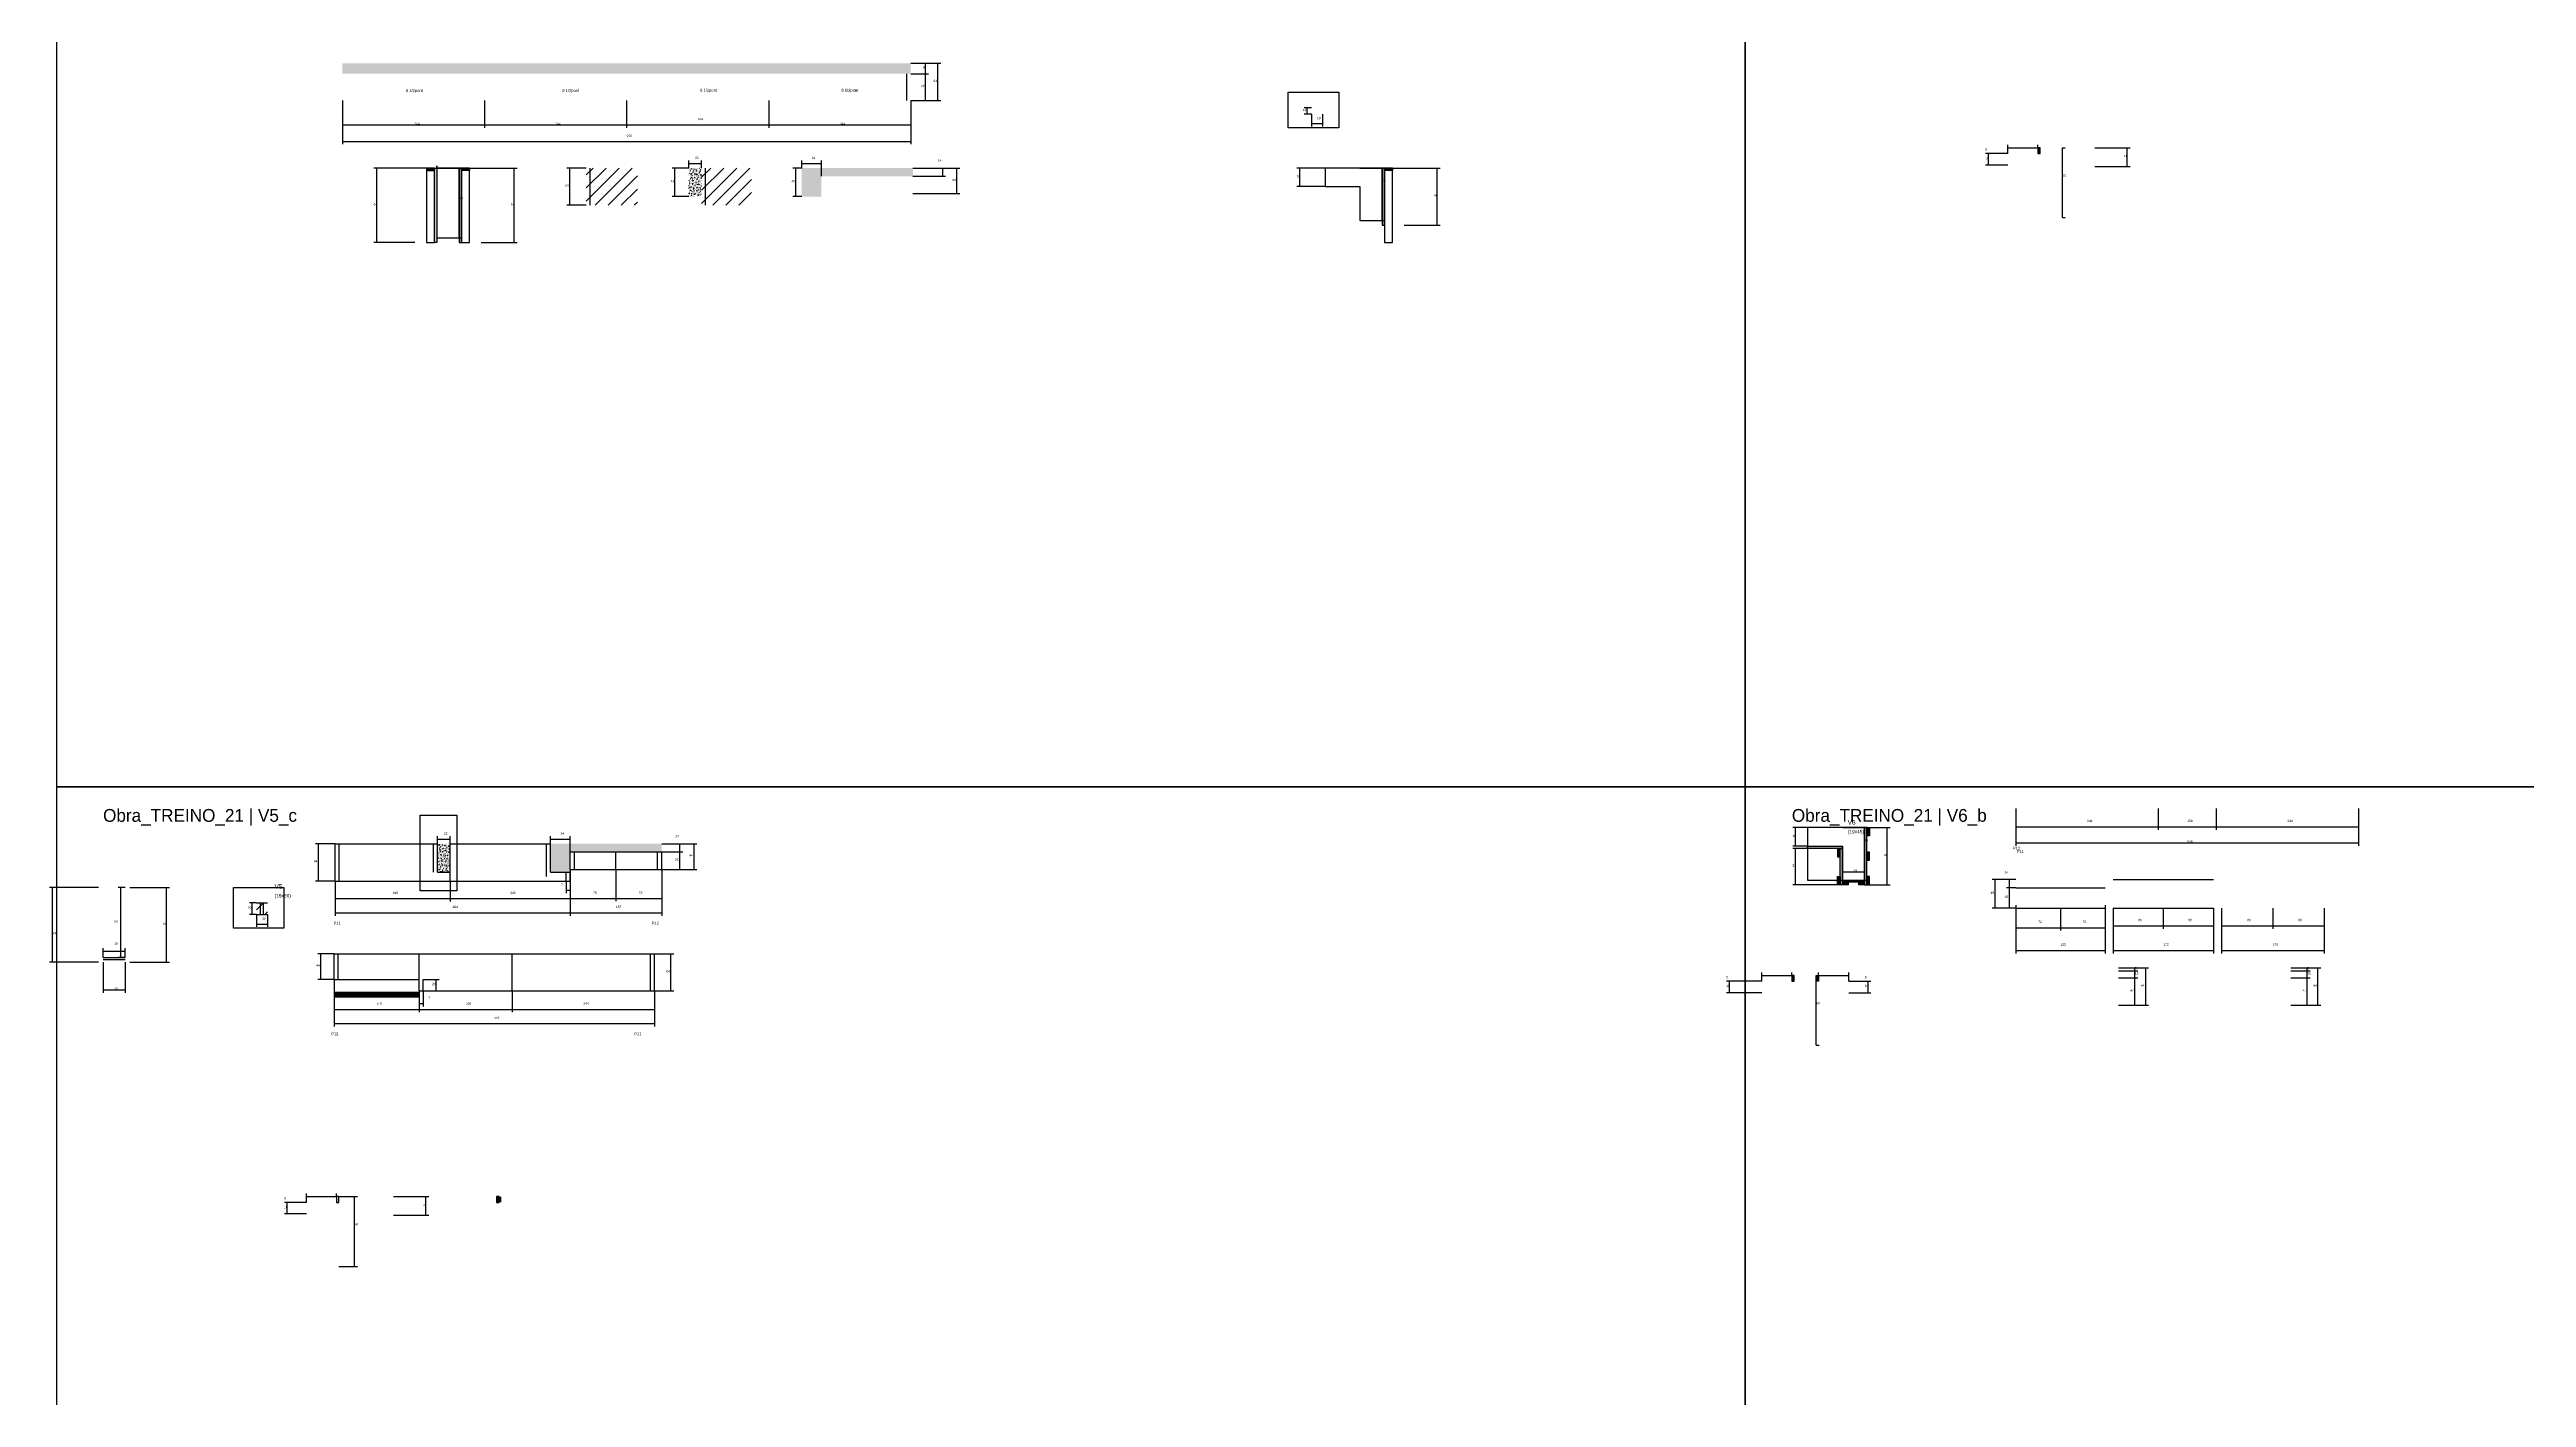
# Model space of a CAD drawing. Header units: metres. Extents: x -41 to 34840, y -36000 to 1848.
# Drawn here: x -12 to 4241, y -24448 to -22134 of the extents above; entities that cross this region are included whole.
import ezdxf

# ---------------------------------------------------------------- set-up
doc = ezdxf.new("R2010")
doc.units = ezdxf.units.M
for name, color, linetype in [('00 - FELIPE', 7, 'Continuous'), ('CELL_BORDER', 8, 'Continuous'), ('CONCRETO', 251, 'Continuous'), ('COTA', 4, 'Continuous'), ('Cota Seção (2x)', 4, 'Continuous'), ('Hachura', 253, 'Continuous'), ('LABEL_ID', 3, 'Continuous'), ('Madeira', 126, 'Continuous'), ('NOMENCLATURA', 7, 'Continuous'), ('Painéis', 200, 'Continuous'), ('SARR_2.2x7', 40, 'Continuous'), ('Texto Seção', 7, 'Continuous')]:
    doc.layers.add(name, color=color, linetype=linetype)

msp = doc.modelspace()

# ---------------------------------------------------------------- hatches: boundary and pattern name
at = {"layer": 'COTA'}
h = msp.add_hatch(dxfattribs=at)
h.set_pattern_fill('AR-CONC', scale=0.03)
h.paths.add_polyline_path([(1467, -22175.5), (1467, -22157.5), (491, -22157.5), (491, -22175.5)])
h = msp.add_hatch(dxfattribs=at)
h.set_pattern_fill('AR-CONC', scale=0.03)
h.paths.add_polyline_path([(1085.7, -22386.4), (1107.7, -22386.4), (1107.7, -22337.4), (1085.7, -22337.4)])
h = msp.add_hatch(dxfattribs=at)
h.set_pattern_fill('AR-CONC', scale=0.03)
h.paths.add_polyline_path([(1313.7, -22351.4), (1470.7, -22351.4), (1470.7, -22337.4), (1279.7, -22337.4), (1279.7, -22386.4), (1313.7, -22386.4), (1313.7, -22381.4)])
h = msp.add_hatch(dxfattribs=at)
h.set_pattern_fill('AR-CONC', scale=0.03)
h.paths.add_polyline_path([(654.3, -23546.7), (676.3, -23546.7), (676.3, -23497.7), (654.3, -23497.7)])
h = msp.add_hatch(dxfattribs=at)
h.set_pattern_fill('AR-CONC', scale=0.03)
h.paths.add_polyline_path([(882.3, -23511.7), (1039.3, -23511.7), (1039.3, -23497.7), (848.3, -23497.7), (848.3, -23546.7), (882.3, -23546.7), (882.3, -23541.7)])
at = {"layer": 'Hachura'}
h = msp.add_hatch(color=8, dxfattribs=at)
h.dxf.hatch_style = 1
h.paths.add_polyline_path([(3406.6, -22302.5), (3402.6, -22302.5), (3402.6, -22302.5), (3402.6, -22312.5), (3402.6, -22312.5), (3406.6, -22312.5), (3406.6, -22312.5), (3406.6, -22302.5)])
h = msp.add_hatch(dxfattribs=at)
h.set_pattern_fill('ANSI31', scale=0.5)
h.paths.add_polyline_path([(635.4, -22337.4), (635.4, -22341.8), (635.4, -22341.8), (649.4, -22341.8), (649.4, -22341.8), (649.4, -22337.4), (649.4, -22337.4), (635.4, -22337.4)])
h = msp.add_hatch(color=8, dxfattribs=at)
h.dxf.hatch_style = 1
h.paths.add_polyline_path([(649.4, -22337.4), (653.4, -22337.4), (653.4, -22337.4), (653.4, -22465.4), (653.4, -22465.4), (649.4, -22465.4), (649.4, -22465.4), (649.4, -22337.4)])
h = msp.add_hatch(color=8, dxfattribs=at)
h.dxf.hatch_style = 1
h.paths.add_polyline_path([(695.4, -22337.4), (691.4, -22337.4), (691.4, -22337.4), (691.4, -22465.4), (691.4, -22465.4), (695.4, -22465.4), (695.4, -22465.4), (695.4, -22337.4)])
h = msp.add_hatch(dxfattribs=at)
h.set_pattern_fill('ANSI31', scale=0.5)
h.paths.add_polyline_path([(709.4, -22337.4), (709.4, -22341.8), (709.4, -22341.8), (695.4, -22341.8), (695.4, -22341.8), (695.4, -22337.4), (695.4, -22337.4), (709.4, -22337.4)])
h = msp.add_hatch(dxfattribs=at)
h.set_pattern_fill('ANSI31', scale=5)
h.paths.add_polyline_path([(909.7, -22401.4), (997.7, -22401.4), (997.7, -22337.4), (909.7, -22337.4)])
h = msp.add_hatch(dxfattribs=at)
h.set_pattern_fill('ANSI31', scale=5)
h.paths.add_polyline_path([(1193.7, -22337.4), (1107.7, -22337.4), (1107.7, -22401.4), (1193.7, -22401.4)])
h = msp.add_hatch(color=8, dxfattribs=at)
h.dxf.hatch_style = 1
h.paths.add_polyline_path([(2280.4, -22337.4), (2276.4, -22337.4), (2276.4, -22337.4), (2276.4, -22435.4), (2276.4, -22435.4), (2280.4, -22435.4), (2280.4, -22435.4), (2280.4, -22337.4)])
h = msp.add_hatch(dxfattribs=at)
h.set_pattern_fill('ANSI31', scale=0.5)
h.paths.add_polyline_path([(2294.4, -22337.4), (2294.4, -22341.8), (2294.4, -22341.8), (2280.4, -22341.8), (2280.4, -22341.8), (2280.4, -22337.4), (2280.4, -22337.4), (2294.4, -22337.4)])
h = msp.add_hatch(color=8, dxfattribs=at)
h.dxf.hatch_style = 1
h.paths.add_polyline_path([(3108.9, -23470), (3104.9, -23470), (3104.9, -23470), (3104.9, -23568), (3104.9, -23568), (3108.9, -23568), (3108.9, -23568), (3108.9, -23470)])
h = msp.add_hatch(dxfattribs=at)
h.set_pattern_fill('ANSI31', scale=0.5)
h.paths.add_polyline_path([(3108.9, -23470), (3113.3, -23470), (3113.3, -23470), (3113.3, -23484), (3113.3, -23484), (3108.9, -23484), (3108.9, -23484), (3108.9, -23470)])
h = msp.add_hatch(color=8, dxfattribs=at)
h.dxf.hatch_style = 1
h.paths.add_polyline_path([(3006.9, -23506), (3006.9, -23502), (3006.9, -23502), (3066.9, -23502), (3066.9, -23502), (3066.9, -23506), (3066.9, -23506), (3006.9, -23506)])
h = msp.add_hatch(dxfattribs=at)
h.set_pattern_fill('ANSI31', scale=0.5)
h.paths.add_polyline_path([(3062.9, -23506), (3058.5, -23506), (3058.5, -23506), (3058.5, -23520), (3058.5, -23520), (3062.9, -23520), (3062.9, -23520), (3062.9, -23506)])
h = msp.add_hatch(color=8, dxfattribs=at)
h.dxf.hatch_style = 1
h.paths.add_polyline_path([(3062.9, -23506), (3066.9, -23506), (3066.9, -23506), (3066.9, -23568), (3066.9, -23568), (3062.9, -23568), (3062.9, -23568), (3062.9, -23506)])
h = msp.add_hatch(dxfattribs=at)
h.set_pattern_fill('ANSI31', scale=0.5)
h.paths.add_polyline_path([(3108.9, -23526), (3113.3, -23526), (3113.3, -23526), (3113.3, -23512), (3113.3, -23512), (3108.9, -23512), (3108.9, -23512), (3108.9, -23526)])
h = msp.add_hatch(dxfattribs=at)
h.set_pattern_fill('ANSI31', scale=0.5)
h.paths.add_polyline_path([(3062.9, -23568), (3058.5, -23568), (3058.5, -23568), (3058.5, -23554), (3058.5, -23554), (3062.9, -23554), (3062.9, -23554), (3062.9, -23568)])
h = msp.add_hatch(color=8, dxfattribs=at)
h.dxf.hatch_style = 1
h.paths.add_polyline_path([(3066.9, -23563.6), (3066.9, -23560), (3066.9, -23560), (3104.9, -23560), (3104.9, -23560), (3104.9, -23563.6), (3104.9, -23563.6), (3066.9, -23563.6)])
h = msp.add_hatch(dxfattribs=at)
h.set_pattern_fill('ANSI31', scale=0.5)
h.paths.add_polyline_path([(3066.9, -23568), (3066.9, -23563.6), (3066.9, -23563.6), (3076.9, -23563.6), (3076.9, -23563.6), (3076.9, -23568), (3076.9, -23568), (3066.9, -23568)])
h = msp.add_hatch(dxfattribs=at)
h.set_pattern_fill('ANSI31', scale=0.5)
h.paths.add_polyline_path([(3094.9, -23568), (3094.9, -23563.6), (3094.9, -23563.6), (3104.9, -23563.6), (3104.9, -23563.6), (3104.9, -23568), (3104.9, -23568), (3094.9, -23568)])
h = msp.add_hatch(dxfattribs=at)
h.set_pattern_fill('ANSI31', scale=0.5)
h.paths.add_polyline_path([(3108.9, -23568), (3113.3, -23568), (3113.3, -23568), (3113.3, -23554), (3113.3, -23554), (3108.9, -23554), (3108.9, -23554), (3108.9, -23568)])
h = msp.add_hatch(dxfattribs=at)
h.set_pattern_fill('ANSI31', scale=5)
h.paths.add_polyline_path([(343.6, -23619.4), (362.6, -23619.4), (362.6, -23599.4), (343.6, -23599.4)])
h = msp.add_hatch(color=8, dxfattribs=at)
h.dxf.hatch_style = 1
h.paths.add_polyline_path([(2984, -23723.7), (2980, -23723.7), (2980, -23723.7), (2980, -23733.7), (2980, -23733.7), (2984, -23733.7), (2984, -23733.7), (2984, -23723.7)])
h = msp.add_hatch(color=8, dxfattribs=at)
h.dxf.hatch_style = 1
h.paths.add_polyline_path([(3022, -23723.7), (3026, -23723.7), (3026, -23723.7), (3026, -23733.7), (3026, -23733.7), (3022, -23733.7), (3022, -23733.7), (3022, -23723.7)])
h = msp.add_hatch(dxfattribs=at)
h.set_pattern_fill('ANSI31', scale=0.5)
h.paths.add_polyline_path([(760.2, -24103.4), (755.8, -24103.4), (755.8, -24103.4), (755.8, -24113.4), (755.8, -24113.4), (760.2, -24113.4), (760.2, -24113.4), (760.2, -24103.4)])
h = msp.add_hatch(color=8, dxfattribs=at)
h.dxf.hatch_style = 1
h.paths.add_polyline_path([(764.2, -24103.4), (760.2, -24103.4), (760.2, -24103.4), (760.2, -24113.4), (760.2, -24113.4), (764.2, -24113.4), (764.2, -24113.4), (764.2, -24103.4)])

# ---------------------------------------------------------------- linework, layer by layer
for points in [[(2115.3, -22207.4), (2201.8, -22207.4), (2201.8, -22268.2), (2115.3, -22268.2)], [(303.9, -23572.7), (390.4, -23572.7), (390.4, -23642.5), (303.9, -23642.5)]]:
    msp.add_lwpolyline(points, close=True)
at = {"layer": '00 - FELIPE'}
msp.add_lwpolyline([(624.8, -23448.6), (687.7, -23448.6), (687.7, -23578.6), (624.8, -23578.6)], close=True, dxfattribs=at)
at = {"layer": 'CELL_BORDER'}
for points in [[(0, -23400), (2900, -23400), (2900, -21600), (0, -21600)], [(2900, -23400), (5800, -23400), (5800, -21600), (2900, -21600)], [(0, -25200), (2900, -25200), (2900, -23400), (0, -23400)], [(2900, -25200), (5800, -25200), (5800, -23400), (2900, -23400)]]:
    msp.add_lwpolyline(points, close=True, dxfattribs=at)
at = {"layer": 'CONCRETO'}
for points in [[(691.4, -22357.4), (691.4, -22337.4), (653.4, -22337.4), (653.4, -22333.4), (653.4, -22333.4), (653.4, -22457.4), (691.4, -22457.4), (691.4, -22357.4)], [(2276.4, -22357.4), (2276.4, -22337.4), (2178.4, -22337.4), (2178.4, -22369.4), (2238.4, -22369.4), (2238.4, -22427.4), (2276.4, -22427.4), (2276.4, -22357.4)], [(3104.9, -23490), (3104.9, -23470), (3006.9, -23470), (3006.9, -23502), (3066.9, -23502), (3066.9, -23560), (3104.9, -23560), (3104.9, -23490)], [(3006.9, -23560), (3104.9, -23560), (3104.9, -23470), (3006.9, -23470)]]:
    msp.add_lwpolyline(points, close=True, dxfattribs=at)
at = {"layer": 'COTA'}
for p, q in [((1467, -22157.5), (1497.2, -22157.5)), ((1467, -22157.5), (1518.6, -22157.5)), ((1492.2, -22175.5), (1492.2, -22157.5)), ((1513.6, -22221.5), (1513.6, -22157.5)), ((1467, -22175.5), (1497.2, -22175.5)), ((1467, -22175.5), (1497.2, -22175.5)), ((1492.2, -22221.5), (1492.2, -22175.5)), ((491, -22221.5), (491, -22268.3)), ((491, -22221.5), (491, -22296.7)), ((735, -22221.5), (735, -22268.3)), ((735, -22221.5), (735, -22268.3)), ((979, -22221.5), (979, -22268.3)), ((979, -22221.5), (979, -22268.3)), ((1223, -22221.5), (1223, -22268.3)), ((1223, -22221.5), (1223, -22268.3)), ((1467, -22221.5), (1467, -22268.3)), ((1467, -22221.5), (1497.2, -22221.5)), ((1467, -22221.5), (1467, -22296.7)), ((1467, -22221.5), (1518.6, -22221.5)), ((2155, -22234.1), (2142.6, -22234.1)), ((2155, -22245.1), (2142.6, -22245.1)), ((2147.6, -22245.1), (2147.6, -22234.1)), ((2155, -22245.1), (2155, -22266.2)), ((2174, -22245.1), (2174, -22266.2)), ((491, -22263.3), (735, -22263.3)), ((735, -22263.3), (979, -22263.3)), ((979, -22263.3), (1223, -22263.3)), ((1223, -22263.3), (1467, -22263.3)), ((2155, -22261.2), (2174, -22261.2)), ((491, -22291.7), (1467, -22291.7)), ((1085.7, -22337.4), (1085.7, -22324.4)), ((1085.7, -22329.4), (1107.7, -22329.4)), ((1107.7, -22337.4), (1107.7, -22324.4)), ((1279.7, -22337.4), (1279.7, -22324.4)), ((1279.7, -22329.4), (1313.7, -22329.4)), ((1313.7, -22351.4), (1313.7, -22324.4)), ((3351, -22312.5), (3312.8, -22312.5)), ((3317.8, -22332.5), (3317.8, -22312.5)), ((3351, -22312.5), (3351, -22297.5)), ((3351, -22302.5), (3402.6, -22302.5)), ((3402.6, -22302.5), (3402.6, -22297.5)), ((3500.2, -22302.5), (3560.9, -22302.5)), ((3555.9, -22334.5), (3555.9, -22302.5)), ((635.4, -22337.4), (545.1, -22337.4)), ((550.1, -22465.4), (550.1, -22337.4)), ((709.4, -22337.4), (790.9, -22337.4)), ((785.9, -22465.4), (785.9, -22337.4)), ((909.7, -22337.4), (876.4, -22337.4)), ((881.4, -22401.4), (881.4, -22337.4)), ((1085.7, -22337.4), (1057.1, -22337.4)), ((1062.1, -22386.4), (1062.1, -22337.4)), ((1279.7, -22337.4), (1264.6, -22337.4)), ((1269.6, -22386.4), (1269.6, -22337.4)), ((1470.7, -22337.4), (1526.8, -22337.4)), ((1470.7, -22337.4), (1551.1, -22337.4)), ((1470.7, -22351.4), (1526.8, -22351.4)), ((1521.8, -22351.4), (1521.8, -22337.4)), ((1546.1, -22381.4), (1546.1, -22337.4)), ((2178.4, -22337.4), (2130.1, -22337.4)), ((2178.4, -22369.4), (2130.1, -22369.4)), ((2135.1, -22369.4), (2135.1, -22337.4)), ((2294.4, -22337.4), (2375.9, -22337.4)), ((2370.9, -22435.4), (2370.9, -22337.4)), ((3351, -22332.5), (3312.8, -22332.5)), ((3500.2, -22334.5), (3560.9, -22334.5)), ((909.7, -22401.4), (876.4, -22401.4)), ((1085.7, -22386.4), (1057.1, -22386.4)), ((1279.7, -22386.4), (1264.6, -22386.4)), ((1470.7, -22381.4), (1551.1, -22381.4)), ((2314.4, -22435.4), (2375.9, -22435.4)), ((615.4, -22465.4), (545.1, -22465.4)), ((729.4, -22465.4), (790.9, -22465.4)), ((3006.9, -23470), (2981.5, -23470)), ((2986.5, -23502), (2986.5, -23470)), ((3113.3, -23470), (3148.6, -23470)), ((3143.6, -23568), (3143.6, -23470)), ((3364.9, -23437), (3364.9, -23473.5)), ((3364.9, -23452), (3364.9, -23501.3)), ((3364.9, -23468.5), (3608.9, -23468.5)), ((3608.9, -23437), (3608.9, -23473.5)), ((3608.9, -23437), (3608.9, -23473.5)), ((3608.9, -23468.5), (3708.9, -23468.5)), ((3708.9, -23437), (3708.9, -23473.5)), ((3708.9, -23437), (3708.9, -23473.5)), ((3708.9, -23468.5), (3952.9, -23468.5)), ((3952.9, -23437), (3952.9, -23473.5)), ((3952.9, -23452), (3952.9, -23501.3)), ((478.3, -23497.7), (445, -23497.7)), ((450, -23561.7), (450, -23497.7)), ((654.3, -23497.7), (654.3, -23484.6)), ((654.3, -23489.6), (676.3, -23489.6)), ((676.3, -23497.7), (676.3, -23484.6)), ((848.3, -23497.7), (848.3, -23484.6)), ((848.3, -23489.6), (882.3, -23489.6)), ((882.3, -23511.7), (882.3, -23484.6)), ((1039.3, -23497.7), (1075.4, -23497.7)), ((1039.3, -23497.7), (1099.8, -23497.7)), ((1039.3, -23511.7), (1075.4, -23511.7)), ((1039.3, -23511.7), (1075.4, -23511.7)), ((1070.4, -23511.7), (1070.4, -23497.7)), ((1070.4, -23541.7), (1070.4, -23511.7)), ((1094.8, -23541.7), (1094.8, -23497.7)), ((3006.9, -23502), (2981.5, -23502)), ((3006.9, -23506), (2981.5, -23506)), ((2986.5, -23568), (2986.5, -23506)), ((3364.9, -23496.3), (3952.9, -23496.3)), ((478.3, -23561.7), (445, -23561.7)), ((478.3, -23561.7), (478.3, -23621.2)), ((478.3, -23561.7), (478.3, -23596.6)), ((676.3, -23561.7), (676.3, -23596.6)), ((676.3, -23561.7), (676.3, -23596.6)), ((875.3, -23561.7), (875.3, -23582.6)), ((882.3, -23541.7), (882.3, -23596.4)), ((882.3, -23561.7), (882.3, -23621.2)), ((882.3, -23561.7), (882.3, -23621.2)), ((882.3, -23561.7), (882.3, -23582.6)), ((882.3, -23561.7), (882.3, -23596.6)), ((960.8, -23541.7), (960.8, -23596.4)), ((960.8, -23541.7), (960.8, -23596.4)), ((1039.3, -23541.7), (1039.3, -23596.4)), ((1039.3, -23541.7), (1075.4, -23541.7)), ((1039.3, -23541.7), (1099.8, -23541.7)), ((1039.3, -23561.7), (1039.3, -23621.2)), ((3364.9, -23559.2), (3324.2, -23559.2)), ((3329.2, -23608.2), (3329.2, -23559.2)), ((3364.9, -23559.2), (3348.5, -23559.2)), ((3353.5, -23573.2), (3353.5, -23559.2)), ((72, -23573), (-11.9, -23573)), ((-6.9, -23701), (-6.9, -23573)), ((126, -23573), (194, -23573)), ((189, -23701), (189, -23573)), ((343.6, -23599.4), (331.2, -23599.4)), ((336.2, -23619.4), (336.2, -23599.4)), ((478.3, -23591.6), (676.3, -23591.6)), ((676.3, -23591.6), (882.3, -23591.6)), ((875.3, -23577.6), (882.3, -23577.6)), ((882.3, -23591.4), (960.8, -23591.4)), ((960.8, -23591.4), (1039.3, -23591.4)), ((3058.5, -23568), (2981.5, -23568)), ((3113.3, -23568), (3148.6, -23568)), ((3364.9, -23573.2), (3348.5, -23573.2)), ((3364.9, -23573.2), (3348.5, -23573.2)), ((3353.5, -23608.2), (3353.5, -23573.2)), ((3364.9, -23603.2), (3364.9, -23685.9)), ((3517.9, -23603.2), (3517.9, -23685.9)), ((343.6, -23619.4), (331.2, -23619.4)), ((343.6, -23619.4), (343.6, -23640.5)), ((343.6, -23635.5), (362.6, -23635.5)), ((362.6, -23619.4), (362.6, -23640.5)), ((478.3, -23616.2), (882.3, -23616.2)), ((882.3, -23616.2), (1039.3, -23616.2)), ((3364.9, -23608.2), (3324.2, -23608.2)), ((3364.9, -23608.2), (3348.5, -23608.2)), ((3364.9, -23608.2), (3364.9, -23646.9)), ((3364.9, -23641.9), (3441.4, -23641.9)), ((3441.4, -23608.2), (3441.4, -23646.9)), ((3441.4, -23608.2), (3441.4, -23646.9)), ((3441.4, -23641.9), (3517.9, -23641.9)), ((3517.9, -23608.2), (3517.9, -23646.9)), ((3531.9, -23608.2), (3531.9, -23643.7)), ((3531.9, -23623.2), (3531.9, -23685.9)), ((3531.9, -23638.7), (3617.9, -23638.7)), ((3617.9, -23608.2), (3617.9, -23643.7)), ((3617.9, -23608.2), (3617.9, -23643.7)), ((3617.9, -23638.7), (3703.9, -23638.7)), ((3703.9, -23608.2), (3703.9, -23643.7)), ((3703.9, -23623.2), (3703.9, -23685.9)), ((3717.9, -23608.2), (3717.9, -23643.7)), ((3717.9, -23623.2), (3717.9, -23685.9)), ((3717.9, -23638.7), (3805.9, -23638.7)), ((3805.9, -23608.2), (3805.9, -23643.7)), ((3805.9, -23608.2), (3805.9, -23643.7)), ((3805.9, -23638.7), (3893.9, -23638.7)), ((3893.9, -23608.2), (3893.9, -23643.7)), ((3893.9, -23623.2), (3893.9, -23685.9)), ((476.8, -23686.5), (449.1, -23686.5)), ((454.1, -23730.5), (454.1, -23686.5)), ((1026.8, -23686.5), (1060.1, -23686.5)), ((1055.1, -23750.5), (1055.1, -23686.5)), ((3364.9, -23680.9), (3517.9, -23680.9)), ((3531.9, -23680.9), (3703.9, -23680.9)), ((3717.9, -23680.9), (3893.9, -23680.9)), ((72, -23701), (-11.9, -23701)), ((80, -23701), (80, -23753.7)), ((118, -23701), (118, -23753.7)), ((126, -23701), (194, -23701)), ((476.8, -23730.5), (449.1, -23730.5)), ((476.8, -23730.5), (476.8, -23787)), ((476.8, -23730.5), (476.8, -23811.4)), ((629.8, -23730.5), (657.1, -23730.5)), ((652.1, -23750.5), (652.1, -23730.5)), ((2928.4, -23733.7), (2867.8, -23733.7)), ((2872.8, -23753.7), (2872.8, -23733.7)), ((2928.4, -23733.7), (2928.4, -23718.7)), ((2928.4, -23723.7), (2980, -23723.7)), ((2980, -23723.7), (2980, -23718.7)), ((3026, -23723.7), (3026, -23718.7)), ((3026, -23723.7), (3077.6, -23723.7)), ((3077.6, -23733.7), (3077.6, -23718.7)), ((3077.6, -23733.7), (3115.8, -23733.7)), ((3110.8, -23753.7), (3110.8, -23733.7)), ((3540.8, -23710.9), (3592.6, -23710.9)), ((3540.8, -23710.9), (3574.1, -23710.9)), ((3540.8, -23715.9), (3574.1, -23715.9)), ((3540.8, -23715.9), (3574.1, -23715.9)), ((3540.8, -23727.9), (3574.1, -23727.9)), ((3540.8, -23727.9), (3574.1, -23727.9)), ((3569.1, -23715.9), (3569.1, -23710.9)), ((3569.1, -23727.9), (3569.1, -23715.9)), ((3569.1, -23774.9), (3569.1, -23727.9)), ((3587.6, -23774.9), (3587.6, -23710.9)), ((3836.6, -23710.9), (3888.4, -23710.9)), ((3836.6, -23710.9), (3869.9, -23710.9)), ((3836.6, -23715.9), (3869.9, -23715.9)), ((3836.6, -23715.9), (3869.9, -23715.9)), ((3836.6, -23727.9), (3869.9, -23727.9)), ((3836.6, -23727.9), (3869.9, -23727.9)), ((3864.9, -23715.9), (3864.9, -23710.9)), ((3864.9, -23727.9), (3864.9, -23715.9)), ((3864.9, -23774.9), (3864.9, -23727.9)), ((3883.4, -23774.9), (3883.4, -23710.9)), ((80, -23748.7), (118, -23748.7)), ((622.8, -23750.5), (622.8, -23776.9)), ((622.8, -23764.5), (622.8, -23787)), ((622.8, -23764.5), (622.8, -23787)), ((622.8, -23771.9), (629.8, -23771.9)), ((629.8, -23750.5), (629.8, -23776.9)), ((629.8, -23750.5), (657.1, -23750.5)), ((782.8, -23750.5), (782.8, -23787)), ((782.8, -23750.5), (782.8, -23787)), ((1026.8, -23750.5), (1026.8, -23787)), ((1026.8, -23750.5), (1026.8, -23811.4)), ((1026.8, -23750.5), (1060.1, -23750.5)), ((2928.4, -23753.7), (2867.8, -23753.7)), ((3077.6, -23753.7), (3115.8, -23753.7)), ((3540.8, -23774.9), (3574.1, -23774.9)), ((3540.8, -23774.9), (3592.6, -23774.9)), ((3836.6, -23774.9), (3869.9, -23774.9)), ((3836.6, -23774.9), (3888.4, -23774.9)), ((476.8, -23782), (622.8, -23782)), ((476.8, -23806.4), (1026.8, -23806.4)), ((622.8, -23782), (782.8, -23782)), ((782.8, -23782), (1026.8, -23782)), ((429.5, -24113.4), (391.3, -24113.4)), ((396.3, -24133.4), (396.3, -24113.4)), ((429.5, -24113.4), (429.5, -24098.4)), ((429.5, -24103.4), (481.1, -24103.4)), ((481.1, -24103.4), (481.1, -24098.4)), ((578.7, -24103.4), (639.4, -24103.4)), ((634.4, -24135.4), (634.4, -24103.4)), ((429.5, -24133.4), (391.3, -24133.4)), ((578.7, -24135.4), (639.4, -24135.4))]:
    msp.add_line(p, q, dxfattribs=at)
at = {"layer": 'Cota Seção (2x)'}
for p, q in [((3444.6, -22422.5), (3444.6, -22302.5)), ((3444.6, -22302.5), (3449.6, -22302.5)), ((653.4, -22337.4), (696.4, -22337.4)), ((691.4, -22457.4), (691.4, -22337.4)), ((2238.4, -22337.4), (2281.4, -22337.4)), ((2276.4, -22427.4), (2276.4, -22337.4)), ((653.4, -22457.4), (696.4, -22457.4)), ((2238.4, -22427.4), (2281.4, -22427.4)), ((3444.6, -22422.5), (3449.6, -22422.5)), ((3066.9, -23470), (3109.9, -23470)), ((3104.9, -23560), (3104.9, -23470)), ((3066.9, -23560), (3066.9, -23540.7)), ((3066.9, -23545.7), (3104.9, -23545.7)), ((3066.9, -23560), (3109.9, -23560)), ((3104.9, -23560), (3104.9, -23540.7)), ((118, -23573), (105.7, -23573)), ((110.7, -23693), (110.7, -23573)), ((80, -23693), (80, -23677.2)), ((80, -23682.2), (118, -23682.2)), ((118, -23693), (118, -23677.2)), ((118, -23693), (105.7, -23693)), ((3022, -23843.7), (3022, -23723.7)), ((3022, -23723.7), (3027, -23723.7)), ((3022, -23843.7), (3027, -23843.7)), ((485.1, -24103.4), (517, -24103.4)), ((512, -24223.4), (512, -24103.4)), ((485.1, -24223.4), (517, -24223.4))]:
    msp.add_line(p, q, dxfattribs=at)
at = {"layer": 'Madeira'}
for points in [[(635.4, -22337.4), (635.4, -22341.8), (649.4, -22341.8), (649.4, -22337.4)], [(635.4, -22465.4), (649.4, -22465.4), (649.4, -22337.4), (635.4, -22337.4)], [(709.4, -22337.4), (709.4, -22341.8), (695.4, -22341.8), (695.4, -22337.4)], [(709.4, -22337.4), (695.4, -22337.4), (695.4, -22465.4), (709.4, -22465.4)], [(2294.4, -22337.4), (2294.4, -22341.8), (2280.4, -22341.8), (2280.4, -22337.4)], [(2294.4, -22337.4), (2280.4, -22337.4), (2280.4, -22465.4), (2294.4, -22465.4)], [(3108.9, -23470), (3113.3, -23470), (3113.3, -23484), (3108.9, -23484)], [(3062.9, -23506), (3058.5, -23506), (3058.5, -23520), (3062.9, -23520)], [(3108.9, -23526), (3113.3, -23526), (3113.3, -23512), (3108.9, -23512)], [(3062.9, -23568), (3058.5, -23568), (3058.5, -23554), (3062.9, -23554)], [(3066.9, -23568), (3066.9, -23563.6), (3076.9, -23563.6), (3076.9, -23568)], [(3094.9, -23568), (3094.9, -23563.6), (3104.9, -23563.6), (3104.9, -23568)], [(3108.9, -23568), (3113.3, -23568), (3113.3, -23554), (3108.9, -23554)], [(760.2, -24103.4), (755.8, -24103.4), (755.8, -24113.4), (760.2, -24113.4)]]:
    msp.add_lwpolyline(points, close=True, dxfattribs=at)
at = {"layer": 'Painéis'}
for p, q in [((478.3, -23497.7), (654.3, -23497.7)), ((478.3, -23561.7), (478.3, -23497.7)), ((654.3, -23546.7), (654.3, -23497.7)), ((676.3, -23497.7), (848.3, -23497.7)), ((676.3, -23561.7), (676.3, -23497.7)), ((848.3, -23546.7), (848.3, -23497.7)), ((882.3, -23511.7), (1039.3, -23511.7)), ((882.3, -23541.7), (882.3, -23511.7)), ((960.8, -23541.7), (960.8, -23511.7)), ((1039.3, -23541.7), (1039.3, -23511.7)), ((3006.9, -23502), (3066.9, -23502)), ((3006.9, -23506), (3006.9, -23502)), ((3066.9, -23506), (3066.9, -23502)), ((3066.9, -23568), (3066.9, -23506)), ((478.3, -23561.7), (676.3, -23561.7)), ((654.3, -23546.7), (676.3, -23546.7)), ((676.3, -23561.7), (882.3, -23561.7)), ((848.3, -23546.7), (882.3, -23546.7)), ((882.3, -23541.7), (1039.3, -23541.7)), ((882.3, -23561.7), (882.3, -23546.7)), ((3066.9, -23560), (3104.9, -23560)), ((3066.9, -23563.6), (3066.9, -23560)), ((3531.9, -23559.2), (3703.9, -23559.2)), ((343.6, -23599.4), (362.6, -23599.4)), ((3364.9, -23573.2), (3517.9, -23573.2)), ((343.6, -23619.4), (362.6, -23619.4)), ((3364.9, -23608.2), (3517.9, -23608.2)), ((3531.9, -23608.2), (3703.9, -23608.2)), ((476.8, -23686.5), (782.8, -23686.5)), ((476.8, -23730.5), (476.8, -23686.5)), ((622.8, -23750.5), (622.8, -23686.5)), ((782.8, -23686.5), (1026.8, -23686.5)), ((782.8, -23750.5), (782.8, -23686.5)), ((1026.8, -23750.5), (1026.8, -23686.5)), ((80, -23693), (118, -23693)), ((80, -23696.6), (118, -23696.6)), ((476.8, -23730.5), (622.8, -23730.5)), ((622.8, -23750.5), (782.8, -23750.5)), ((782.8, -23750.5), (1026.8, -23750.5))]:
    msp.add_line(p, q, dxfattribs=at)
for points in [[(3406.6, -22302.5), (3402.6, -22302.5), (3402.6, -22312.5), (3406.6, -22312.5)], [(649.4, -22337.4), (653.4, -22337.4), (653.4, -22465.4), (649.4, -22465.4)], [(695.4, -22337.4), (691.4, -22337.4), (691.4, -22465.4), (695.4, -22465.4)], [(2280.4, -22337.4), (2276.4, -22337.4), (2276.4, -22435.4), (2280.4, -22435.4)], [(3108.9, -23470), (3104.9, -23470), (3104.9, -23568), (3108.9, -23568)], [(3006.9, -23506), (3006.9, -23502), (3066.9, -23502), (3066.9, -23506)], [(3062.9, -23506), (3066.9, -23506), (3066.9, -23568), (3062.9, -23568)], [(3066.9, -23563.6), (3066.9, -23560), (3104.9, -23560), (3104.9, -23563.6)], [(2984, -23723.7), (2980, -23723.7), (2980, -23733.7), (2984, -23733.7)], [(3022, -23723.7), (3026, -23723.7), (3026, -23733.7), (3022, -23733.7)], [(485.1, -24103.4), (481.1, -24103.4), (481.1, -24113.4), (485.1, -24113.4)]]:
    msp.add_lwpolyline(points, close=True, dxfattribs=at)
at = {"layer": 'SARR_2.2x7'}
for p, q in [((1460, -22221.5), (1460, -22175.5)), ((916.7, -22401.4), (916.7, -22337.4)), ((1114.7, -22401.4), (1114.7, -22337.4)), ((485.3, -23561.7), (485.3, -23497.7)), ((647.3, -23546.7), (647.3, -23497.7)), ((841.3, -23553.7), (841.3, -23497.7)), ((889.3, -23541.7), (889.3, -23511.7)), ((1032.3, -23541.7), (1032.3, -23511.7)), ((875.3, -23561.7), (875.3, -23546.7)), ((350.6, -23619.4), (350.6, -23599.4)), ((355.6, -23619.4), (355.6, -23599.4)), ((483.8, -23730.5), (483.8, -23686.5)), ((1019.8, -23750.5), (1019.8, -23686.5)), ((629.8, -23750.5), (629.8, -23730.5)), ((477.7, -23752.5), (621.7, -23752.5)), ((477.7, -23754.6), (621.7, -23754.6)), ((477.7, -23756.6), (621.7, -23756.6)), ((477.7, -23758.7), (621.7, -23758.7)), ((477.7, -23760.8), (621.7, -23760.8))]:
    msp.add_line(p, q, dxfattribs=at)

# ---------------------------------------------------------------- texts
at = {"layer": 'COTA'}
for s, p in [('46', (1484.7, -22198.5)), ('18', (1484.7, -22166.5)), ('64', (1506, -22189.5)), ('11', (2140, -22239.6)), ('244', (614.5, -22263.3)), ('244', (857, -22263.3)), ('976', (979, -22284.1)), ('244', (1101, -22255.7)), ('244', (1345, -22263.3)), ('19', (2164.5, -22253.6)), ('22', (1096.7, -22321.9)), ('34', (1296.7, -22321.7)), ('14', (1513.7, -22326.3)), ('5', (3312.3, -22307.5)), ('10', (3312.3, -22322.5)), ('16', (3550.4, -22318.5)), ('64', (873.3, -22369.4)), ('49', (1054.5, -22361.9)), ('49', (1262, -22361.9)), ('44', (1538.1, -22359.4)), ('16', (2129.6, -22353.4)), ('64', (544.6, -22401.4)), ('64', (780.4, -22401.4)), ('49', (2365.4, -22386.4)), ('22', (665.3, -23482.1)), ('34', (865.3, -23481.9)), ('244', (3486.9, -23460.4)), ('100', (3658.9, -23460.4)), ('244', (3830.9, -23460.4)), ('14', (1062.3, -23486.6)), ('44', (1086.7, -23519.7)), ('16', (2981, -23486)), ('49', (3138.1, -23519)), ('588', (3658.9, -23496.3)), ('64', (441.9, -23529.7)), ('30', (1062.2, -23526.7)), ('31', (2981, -23537)), ('14', (3345.4, -23548.2)), ('20', (328.6, -23609.4)), ('198', (577.3, -23584)), ('404', (680.3, -23608.1)), ('206', (779.3, -23584)), ('7', (866.7, -23570.1)), ('78', (921.6, -23583.3)), ('157', (960.8, -23608.1)), ('78', (1000.1, -23583.3)), ('49', (3321.1, -23583.7)), ('35', (3345.3, -23590.7)), ('64', (182.9, -23637)), ('19', (353.1, -23627.9)), ('76', (3403.1, -23633.8)), ('76', (3479.6, -23633.8)), ('86', (3574.9, -23630.6)), ('86', (3660.9, -23630.6)), ('88', (3761.9, -23630.6)), ('88', (3849.9, -23630.6)), ('64', (-6.9, -23653)), ('153', (3441.4, -23672.7)), ('172', (3617.9, -23672.8)), ('176', (3805.9, -23672.8)), ('44', (446, -23708.5)), ('64', (1047, -23718.5)), ('5', (2867.3, -23728.7)), ('5', (3105.3, -23728.7)), ('5', (3569.1, -23713.4)), ('12', (3569.1, -23721.9)), ('5', (3864.9, -23713.4)), ('12', (3864.9, -23721.9)), ('19', (99, -23748.7)), ('146', (549.8, -23773.9)), ('7', (638.4, -23764.4)), ('20', (644.5, -23740.5)), ('160', (702.8, -23773.9)), ('244', (904.8, -23773.9)), ('10', (2867.3, -23743.7)), ('10', (3105.3, -23743.7)), ('47', (3561, -23751.4)), ('64', (3579.5, -23742.9)), ('47', (3856.8, -23751.4)), ('64', (3875.3, -23742.9)), ('550', (751.8, -23798.3)), ('5', (390.8, -24108.4)), ('16', (628.9, -24119.4)), ('10', (390.8, -24123.4))]:
    msp.add_text(s, height=4, dxfattribs=at).set_placement(p)
at = {"layer": 'Cota Seção (2x)'}
for s, p in [('45', (2276.4, -22360.9)), ('60', (3444.6, -22352.2)), ('60', (691.4, -22390.9)), ('45', (3104.9, -23493.5)), ('19', (3085.9, -23545.7)), ('60', (99.2, -23633)), ('19', (99, -23670.7)), ('60', (3022, -23773.4)), ('60', (512, -24153.1))]:
    msp.add_text(s, height=4, dxfattribs=at).set_placement(p)
at = {"layer": 'LABEL_ID'}
for s, p in [('Obra_TREINO_21 | V5_c', (80, -23460)), ('Obra_TREINO_21 | V6_b', (2980, -23460))]:
    msp.add_text(s, height=22, dxfattribs=at).set_placement(p)
at = {"layer": 'NOMENCLATURA'}
for s, p in [('8 1/2pont', (600, -22206.9)), ('8 1/2pont', (868.6, -22206.9)), ('8 1/2pont', (1105.4, -22206.3)), ('8 1/2pont', (1348, -22206.3)), ('P12', (3359.8, -23507.9)), ('P11', (3366.4, -23513.5)), ('P11', (476, -23636.5)), ('P12', (1022.2, -23636.5)), ('P12', (471.8, -23826.7)), ('P11', (992.3, -23826.7))]:
    msp.add_text(s, height=5, dxfattribs=at).set_placement(p)
at = {"layer": 'Texto Seção'}
for s, height, p in [('V6', 8, (3075.9, -23465)), ('(19x45)', 6, (3075.9, -23480)), ('V5', 8, (374.5, -23574.9)), ('(19x60)', 6, (374.5, -23589.9))]:
    msp.add_text(s, height=height, dxfattribs=at).set_placement(p)

doc.saveas('drawing.dxf')
